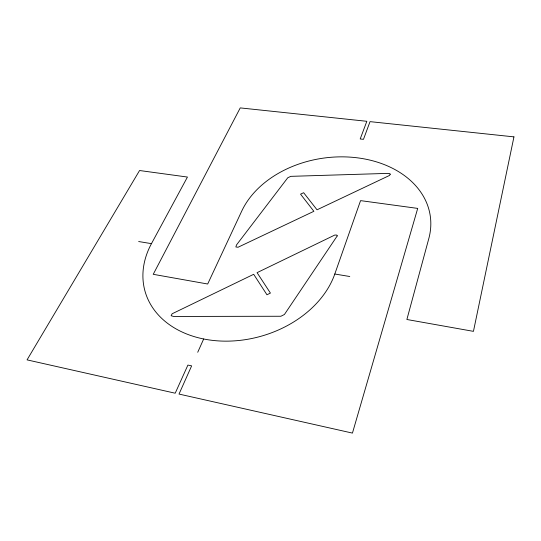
<?xml version="1.0" encoding="UTF-8"?>
<svg xmlns="http://www.w3.org/2000/svg" width="541" height="541" viewBox="0 0 541 541"><rect width="100%" height="100%" fill="white"/><g stroke="black" fill="none" stroke-linecap="round" stroke-linejoin="round"><path stroke-width="0.81" d="M334.798 274.023L360.563 200.623L417.706 208.407L352.448 433.098L179.017 394.071L191.636 365.865L187.903 365.074L175.21 393.212L27.05 359.873L139.564 170.523L187.443 177.049L151.46 243.653A99.429 74.793 -15.8 0 0 207.244 339.633A99.429 74.793 -15.8 0 0 334.798 274.023L349.77 276.505M197.729 352.265L203.673 338.984M138.665 241.536L151.46 243.653M390.244 174.175L389.534 175.433L317.033 209.807L303.643 192.711L300.546 194.158L313.875 211.301L238.033 247.257L235.862 246.96L236.512 244.924L287.785 177.746L290.828 176.346L387.667 173.391L389.54 173.58L390.244 174.175M337.253 235.883L284.424 314.49L280.894 316.255L173.56 316.451L171.125 315.721L172.139 313.766L253.682 274.301L266.956 294.771L270.419 293.073L257.07 272.664L334.825 235.031L336.786 235.085L337.253 235.883M513.95 136.873L473.449 331.356L406.879 319.494L428.817 238.54A97.853 72.467 -8.1 0 0 359.785 158.155A97.853 72.467 -8.1 0 0 241.739 211.085L207.683 284.011L153.231 274.314L240.245 107.902L366.832 121.299L360.205 138.969L363.471 139.335L370.037 121.637L513.95 136.873"/></g></svg>
